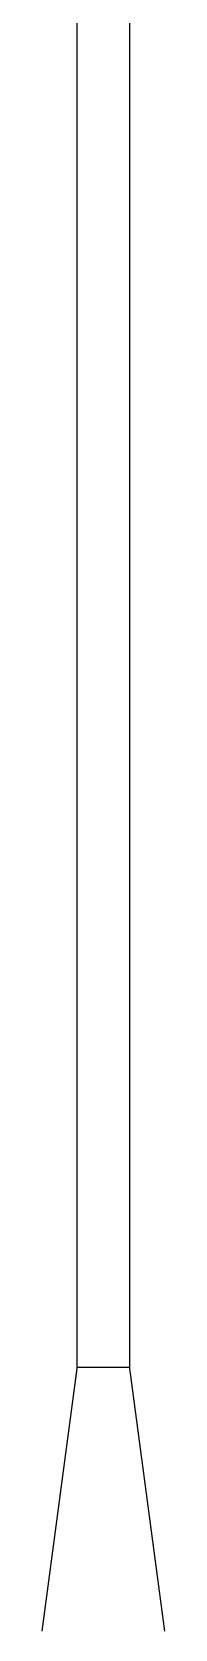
# Model space of a CAD drawing. Header units: millimetres. Extents: x 607619 to 1211550, y 1310734 to 2622648.
# Drawn here: x 607669.36 to 607669.89, y 1311008.38 to 1311015.25 of the extents above; entities that cross this region are included whole.
import ezdxf

# ---------------------------------------------------------------- set-up
doc = ezdxf.new("R2010")
doc.units = ezdxf.units.MM
doc.layers.add('datos y tabla de areas', color=170, linetype='Continuous')

# ---------------------------------------------------------------- blocks, each defined once
blk = doc.blocks.new('A$C42CB68AE')
at = {"color": 0, "linetype": 'ByBlock'}
for p, q in [((0.1016, 0.7592), (0.1016, 9.2456)), ((0.254, 0.7592), (0.254, 8.5024)), ((0, 0), (0.1016, 0.7592)), ((0.1016, 0.762), (0.254, 0.762)), ((0.3556, 0), (0.254, 0.7592))]:
    blk.add_line(p, q, dxfattribs=at)

msp = doc.modelspace()

# ---------------------------------------------------------------- block references
at = {"layer": 'datos y tabla de areas', "color": 7, "lineweight": 0, "xscale": -1.486776702769246, "yscale": 1.486776702769246, "zscale": 5.947105271417758}
msp.add_blockref('A$C42CB68AE', (607669.8913, 1311008.3718), dxfattribs=at)

doc.saveas('drawing.dxf')
